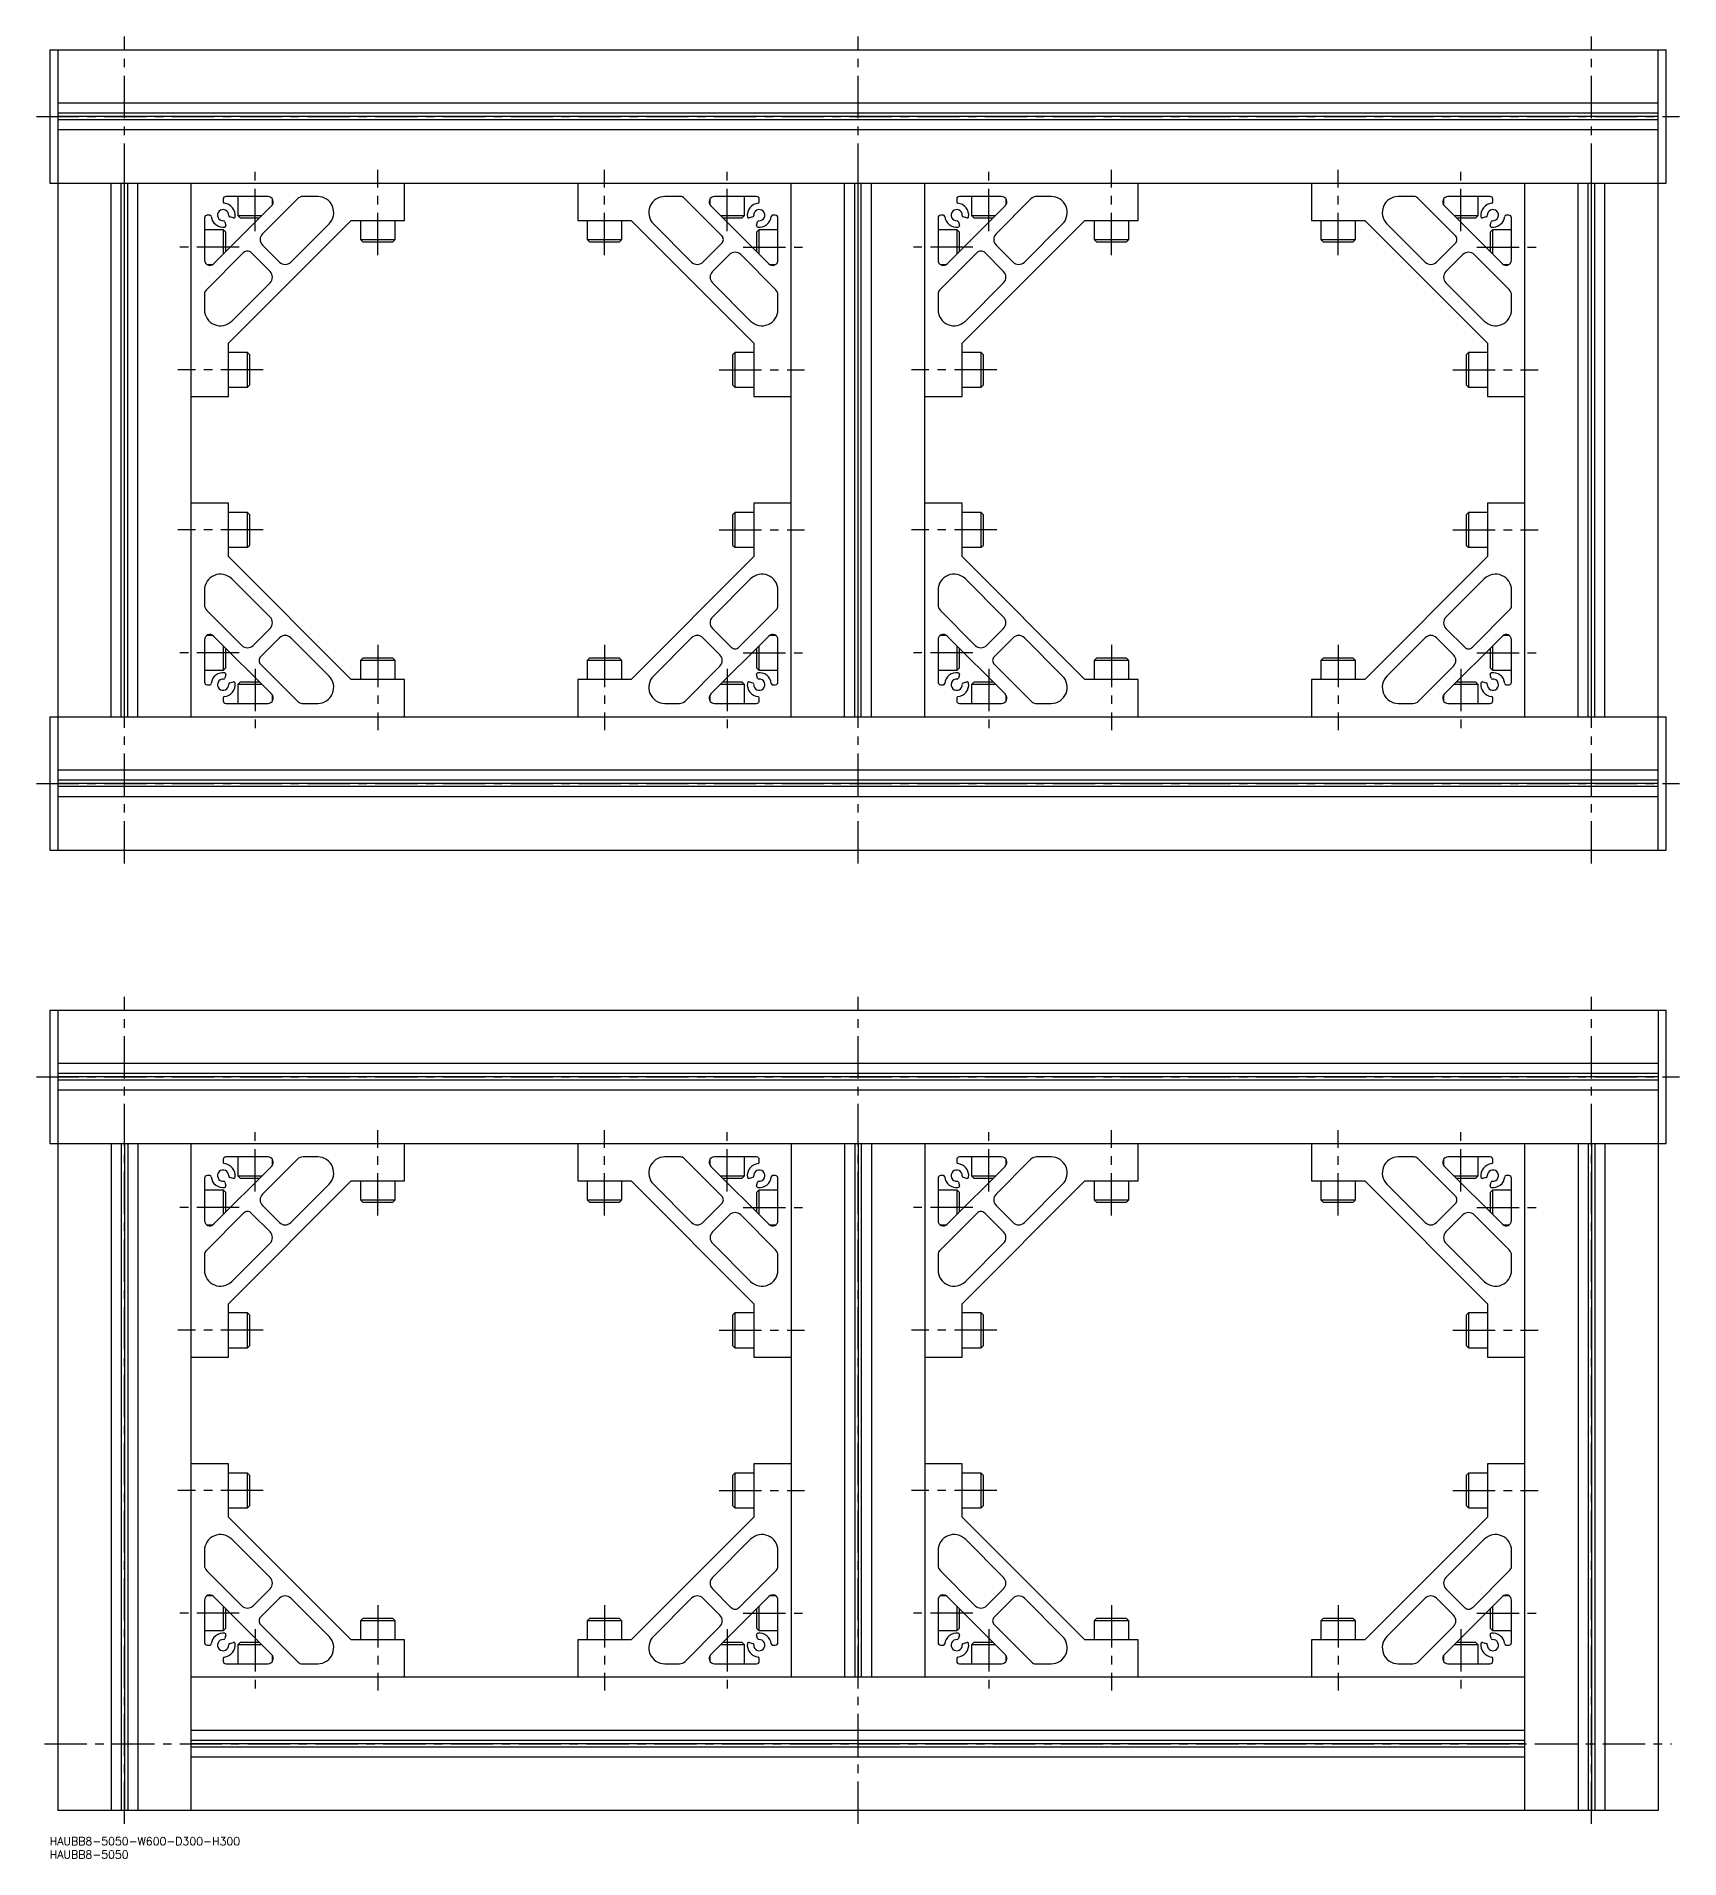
# Model space of a CAD drawing. Extents: x -5 to 1081, y -8 to 675.
# Drawn here: x -5 to 611, y -8 to 675 of the extents above; entities that cross this region are included whole.
import ezdxf

# ---------------------------------------------------------------- set-up
doc = ezdxf.new("R2010")
doc.units = 0
doc.header["$LTSCALE"] = 0.5
doc.linetypes.add('CENTER', pattern=[50.8, 31.75, -6.35, 6.35, -6.35])
for name, color, linetype in [('MSM_CENTER', 1, 'CENTER'), ('MSM_CONTINUOUS', 7, 'CONTINUOUS'), ('MSM_PART_NUMBER', 7, 'CONTINUOUS')]:
    doc.layers.add(name, color=color, linetype=linetype)
doc.styles.get("Standard").update_dxf_attribs({"font": 'txt.shx', "height": 3, "bigfont": 'bigfont.shx'})

# ---------------------------------------------------------------- blocks, each defined once
blk = doc.blocks.new('*U8')
at = {"layer": 'MSM_PART_NUMBER'}
blk.add_text('HAUBB8-5050-W600-D300-H300', height=3, dxfattribs=at).set_placement((0, -3))
blk = doc.blocks.new('*U9')
at = {"layer": 'MSM_PART_NUMBER'}
blk.add_text('HAUBB8-5050', height=3, dxfattribs=at).set_placement((0, -8))

msp = doc.modelspace()

# ---------------------------------------------------------------- linework, layer by layer
at = {"layer": 'MSM_CENTER'}
for p, q in [((28, 365), (28, 675)), ((303, 365), (303, 675)), ((578, 365), (578, 675)), ((-5, 645), (611, 645)), ((77, 602), (77, 625)), ((123, 593), (123, 625)), ((208, 593), (208, 625)), ((254, 602), (254, 625)), ((352, 602), (352, 625)), ((398, 593), (398, 625)), ((483, 593), (483, 625)), ((529, 602), (529, 625)), ((71, 596), (48, 596)), ((260, 596), (283, 596)), ((346, 596), (323, 596)), ((535, 596), (558, 596)), ((80, 550), (48, 550)), ((251, 550), (283, 550)), ((355, 550), (323, 550)), ((526, 550), (558, 550)), ((80, 490), (48, 490)), ((251, 490), (283, 490)), ((355, 490), (323, 490)), ((526, 490), (558, 490)), ((71, 444), (48, 444)), ((123, 447), (123, 415)), ((208, 447), (208, 415)), ((260, 444), (283, 444)), ((346, 444), (323, 444)), ((398, 447), (398, 415)), ((483, 447), (483, 415)), ((535, 444), (558, 444)), ((77, 438), (77, 415)), ((254, 438), (254, 415)), ((352, 438), (352, 415)), ((529, 438), (529, 415)), ((-5, 395), (611, 395)), ((28, 5), (28, 315)), ((303, 5), (303, 315)), ((578, 5), (578, 315)), ((-5, 285), (611, 285)), ((77, 242), (77, 265)), ((123, 233), (123, 265)), ((208, 233), (208, 265)), ((254, 242), (254, 265)), ((352, 242), (352, 265)), ((398, 233), (398, 265)), ((483, 233), (483, 265)), ((529, 242), (529, 265)), ((71, 236), (48, 236)), ((260, 236), (283, 236)), ((346, 236), (323, 236)), ((535, 236), (558, 236)), ((80, 190), (48, 190)), ((251, 190), (283, 190)), ((355, 190), (323, 190)), ((526, 190), (558, 190)), ((80, 130), (48, 130)), ((251, 130), (283, 130)), ((355, 130), (323, 130)), ((526, 130), (558, 130)), ((71, 84), (48, 84)), ((123, 87), (123, 55)), ((208, 87), (208, 55)), ((260, 84), (283, 84)), ((346, 84), (323, 84)), ((398, 87), (398, 55)), ((483, 87), (483, 55)), ((535, 84), (558, 84)), ((77, 78), (77, 55)), ((254, 78), (254, 55)), ((352, 78), (352, 55)), ((529, 78), (529, 55)), ((-2, 35), (608, 35))]:
    msp.add_line(p, q, dxfattribs=at)
at = {"layer": 'MSM_CONTINUOUS'}
for p, q in [((0, 670), (606, 670)), ((0, 670), (0, 620)), ((3, 670), (3, 370)), ((603, 370), (603, 670)), ((606, 620), (606, 670)), ((603, 650), (3, 650)), ((603, 646.21), (3, 646.21)), ((603, 645), (3, 645)), ((603, 643.79), (3, 643.79)), ((603, 640), (3, 640)), ((0, 620), (606, 620)), ((23, 420), (23, 620)), ((26.79, 420), (26.79, 620)), ((28, 420), (28, 620)), ((29.21, 420), (29.21, 620)), ((33, 420), (33, 620)), ((53, 420), (53, 620)), ((81.82, 615), (66, 615)), ((70.5, 615), (70.5, 607.87)), ((100.45, 615), (94.96, 615)), ((133, 606), (133, 620)), ((198, 620), (198, 606)), ((236.45, 615), (230.55, 615)), ((265, 615), (249.18, 615)), ((260.5, 607.87), (260.5, 615)), ((278, 420), (278, 620)), ((298, 420), (298, 620)), ((301.79, 420), (301.79, 620)), ((303, 420), (303, 620)), ((304.21, 420), (304.21, 620)), ((308, 420), (308, 620)), ((328, 420), (328, 620)), ((356.82, 615), (341, 615)), ((345.5, 615), (345.5, 607.87)), ((375.45, 615), (369.96, 615)), ((408, 606), (408, 620)), ((473, 620), (473, 606)), ((511.45, 615), (505.55, 615)), ((540, 615), (524.18, 615)), ((535.5, 607.87), (535.5, 615)), ((553, 420), (553, 620)), ((573, 420), (573, 620)), ((576.79, 420), (576.79, 620)), ((578, 420), (578, 620)), ((579.21, 420), (579.21, 620)), ((583, 420), (583, 620)), ((60.03, 608), (59, 608)), ((61.41, 589.76), (83.24, 611.59)), ((65, 614), (65, 612.97)), ((92.84, 614.12), (79.75, 601.03)), ((83.5, 611.91), (83.5, 614.09)), ((251.96, 600.32), (237.86, 614.41)), ((247.5, 614.09), (247.5, 611.91)), ((247.76, 611.59), (269.59, 589.76)), ((266, 612.97), (266, 614)), ((272, 608), (270.97, 608)), ((335.03, 608), (334, 608)), ((336.41, 589.76), (358.24, 611.59)), ((340, 614), (340, 612.97)), ((367.84, 614.12), (354.75, 601.03)), ((358.5, 611.91), (358.5, 614.09)), ((526.96, 600.32), (512.86, 614.41)), ((522.5, 614.09), (522.5, 611.91)), ((522.76, 611.59), (544.59, 589.76)), ((541, 612.97), (541, 614)), ((547, 608), (545.97, 608)), ((58, 607), (58, 591.18)), ((65.13, 602.5), (58, 602.5)), ((66, 601.63), (65.13, 602.5)), ((65.13, 593.48), (65.13, 602.5)), ((65.66, 605.54), (66.03, 604.17)), ((66, 594.35), (66, 601.63)), ((67, 559.99), (113.01, 606)), ((68.83, 606.97), (67.46, 607.34)), ((70.5, 607.87), (71.37, 607)), ((70.5, 607.87), (79.52, 607.87)), ((71.37, 607), (78.65, 607)), ((90.36, 590.42), (104.69, 604.76)), ((113.01, 606), (133, 606)), ((116.5, 606), (116.5, 598.87)), ((129.5, 598.87), (129.5, 606)), ((198, 606), (217.99, 606)), ((201.5, 606), (201.5, 598.87)), ((214.5, 598.87), (214.5, 606)), ((217.99, 606), (264, 559.99)), ((226.31, 604.76), (240.64, 590.42)), ((251.48, 607.87), (260.5, 607.87)), ((252.35, 607), (259.63, 607)), ((259.63, 607), (260.5, 607.87)), ((263.54, 607.34), (262.17, 606.97)), ((264.97, 604.17), (265.34, 605.54)), ((265.87, 602.5), (265, 601.63)), ((265, 601.63), (265, 594.35)), ((273, 602.5), (265.87, 602.5)), ((265.87, 602.5), (265.87, 593.48)), ((273, 591.18), (273, 607)), ((333, 607), (333, 591.18)), ((340.13, 602.5), (333, 602.5)), ((341, 601.63), (340.13, 602.5)), ((340.13, 593.48), (340.13, 602.5)), ((340.66, 605.54), (341.03, 604.17)), ((341, 594.35), (341, 601.63)), ((342, 559.99), (388.01, 606)), ((343.83, 606.97), (342.46, 607.34)), ((345.5, 607.87), (346.37, 607)), ((345.5, 607.87), (354.52, 607.87)), ((346.37, 607), (353.65, 607)), ((365.36, 590.42), (379.69, 604.76)), ((388.01, 606), (408, 606)), ((391.5, 606), (391.5, 598.87)), ((404.5, 598.87), (404.5, 606)), ((473, 606), (492.99, 606)), ((476.5, 606), (476.5, 598.87)), ((489.5, 598.87), (489.5, 606)), ((492.99, 606), (539, 559.99)), ((501.31, 604.76), (515.64, 590.42)), ((526.48, 607.87), (535.5, 607.87)), ((527.35, 607), (534.63, 607)), ((534.63, 607), (535.5, 607.87)), ((538.54, 607.34), (537.17, 606.97)), ((539.97, 604.17), (540.34, 605.54)), ((540.87, 602.5), (540, 601.63)), ((540, 601.63), (540, 594.35)), ((548, 602.5), (540.87, 602.5)), ((540.87, 602.5), (540.87, 593.48)), ((548, 591.18), (548, 607)), ((79.75, 596.79), (86.11, 590.42)), ((116.5, 598.87), (117.37, 598)), ((116.5, 598.87), (129.5, 598.87)), ((117.37, 598), (128.63, 598)), ((128.63, 598), (129.5, 598.87)), ((201.5, 598.87), (202.37, 598)), ((201.5, 598.87), (214.5, 598.87)), ((202.37, 598), (213.63, 598)), ((213.63, 598), (214.5, 598.87)), ((244.89, 590.42), (251.96, 597.49)), ((354.75, 596.79), (361.11, 590.42)), ((391.5, 598.87), (392.37, 598)), ((391.5, 598.87), (404.5, 598.87)), ((392.37, 598), (403.63, 598)), ((403.63, 598), (404.5, 598.87)), ((476.5, 598.87), (477.37, 598)), ((476.5, 598.87), (489.5, 598.87)), ((477.37, 598), (488.63, 598)), ((488.63, 598), (489.5, 598.87)), ((519.89, 590.42), (526.96, 597.49)), ((72.68, 593.96), (58.59, 579.86)), ((58.91, 589.5), (61.09, 589.5)), ((82.58, 586.89), (75.51, 593.96)), ((254.79, 593.25), (248.42, 586.89)), ((272.12, 580.16), (259.03, 593.25)), ((269.91, 589.5), (272.09, 589.5)), ((347.68, 593.96), (333.59, 579.86)), ((333.91, 589.5), (336.09, 589.5)), ((357.58, 586.89), (350.51, 593.96)), ((529.79, 593.25), (523.42, 586.89)), ((547.12, 580.16), (534.03, 593.25)), ((544.91, 589.5), (547.09, 589.5)), ((68.24, 568.31), (82.58, 582.64)), ((248.42, 582.64), (262.76, 568.31)), ((343.24, 568.31), (357.58, 582.64)), ((523.42, 582.64), (537.76, 568.31)), ((58, 578.45), (58, 572.55)), ((273, 572.55), (273, 578.04)), ((333, 578.45), (333, 572.55)), ((548, 572.55), (548, 578.04)), ((67, 540), (67, 559.99)), ((74.13, 556.5), (67, 556.5)), ((75, 555.63), (74.13, 556.5)), ((74.13, 543.5), (74.13, 556.5)), ((75, 544.37), (75, 555.63)), ((256.87, 556.5), (256, 555.63)), ((256, 555.63), (256, 544.37)), ((264, 556.5), (256.87, 556.5)), ((256.87, 556.5), (256.87, 543.5)), ((264, 559.99), (264, 540)), ((342, 540), (342, 559.99)), ((349.13, 556.5), (342, 556.5)), ((350, 555.63), (349.13, 556.5)), ((349.13, 543.5), (349.13, 556.5)), ((350, 544.37), (350, 555.63)), ((531.87, 556.5), (531, 555.63)), ((531, 555.63), (531, 544.37)), ((539, 556.5), (531.87, 556.5)), ((531.87, 556.5), (531.87, 543.5)), ((539, 559.99), (539, 540)), ((53, 540), (67, 540)), ((67, 543.5), (74.13, 543.5)), ((74.13, 543.5), (75, 544.37)), ((256, 544.37), (256.87, 543.5)), ((256.87, 543.5), (264, 543.5)), ((264, 540), (278, 540)), ((328, 540), (342, 540)), ((342, 543.5), (349.13, 543.5)), ((349.13, 543.5), (350, 544.37)), ((531, 544.37), (531.87, 543.5)), ((531.87, 543.5), (539, 543.5)), ((539, 540), (553, 540)), ((67, 500), (53, 500)), ((67, 480.01), (67, 500)), ((278, 500), (264, 500)), ((264, 500), (264, 480.01)), ((342, 500), (328, 500)), ((342, 480.01), (342, 500)), ((553, 500), (539, 500)), ((539, 500), (539, 480.01)), ((74.13, 496.5), (67, 496.5)), ((75, 495.63), (74.13, 496.5)), ((74.13, 483.5), (74.13, 496.5)), ((75, 484.37), (75, 495.63)), ((256.87, 496.5), (256, 495.63)), ((256, 495.63), (256, 484.37)), ((264, 496.5), (256.87, 496.5)), ((256.87, 496.5), (256.87, 483.5)), ((349.13, 496.5), (342, 496.5)), ((350, 495.63), (349.13, 496.5)), ((349.13, 483.5), (349.13, 496.5)), ((350, 484.37), (350, 495.63)), ((531.87, 496.5), (531, 495.63)), ((531, 495.63), (531, 484.37)), ((539, 496.5), (531.87, 496.5)), ((531.87, 496.5), (531.87, 483.5)), ((67, 483.5), (74.13, 483.5)), ((113.01, 434), (67, 480.01)), ((74.13, 483.5), (75, 484.37)), ((264, 480.01), (217.99, 434)), ((256, 484.37), (256.87, 483.5)), ((256.87, 483.5), (264, 483.5)), ((342, 483.5), (349.13, 483.5)), ((388.01, 434), (342, 480.01)), ((349.13, 483.5), (350, 484.37)), ((539, 480.01), (492.99, 434)), ((531, 484.37), (531.87, 483.5)), ((531.87, 483.5), (539, 483.5)), ((82.58, 457.36), (68.24, 471.69)), ((262.76, 471.69), (248.42, 457.36)), ((357.58, 457.36), (343.24, 471.69)), ((537.76, 471.69), (523.42, 457.36)), ((58, 467.45), (58, 461.96)), ((273, 461.55), (273, 467.45)), ((333, 467.45), (333, 461.96)), ((548, 461.55), (548, 467.45)), ((58.88, 459.84), (71.97, 446.75)), ((258.32, 446.04), (272.41, 460.14)), ((333.88, 459.84), (346.97, 446.75)), ((533.32, 446.04), (547.41, 460.14)), ((76.21, 446.75), (82.58, 453.11)), ((248.42, 453.11), (255.49, 446.04)), ((351.21, 446.75), (357.58, 453.11)), ((523.42, 453.11), (530.49, 446.04)), ((58, 448.82), (58, 433)), ((61.09, 450.5), (58.91, 450.5)), ((83.24, 428.41), (61.41, 450.24)), ((65.13, 437.5), (65.13, 446.52)), ((66, 438.37), (66, 445.65)), ((86.11, 449.58), (79.04, 442.51)), ((104.69, 435.24), (90.36, 449.58)), ((240.64, 449.58), (226.31, 435.24)), ((251.25, 443.21), (244.89, 449.58)), ((269.59, 450.24), (247.76, 428.41)), ((265, 445.65), (265, 438.37)), ((265.87, 446.52), (265.87, 437.5)), ((272.09, 450.5), (269.91, 450.5)), ((273, 433), (273, 448.82)), ((333, 448.82), (333, 433)), ((336.09, 450.5), (333.91, 450.5)), ((358.24, 428.41), (336.41, 450.24)), ((340.13, 437.5), (340.13, 446.52)), ((341, 438.37), (341, 445.65)), ((361.11, 449.58), (354.04, 442.51)), ((379.69, 435.24), (365.36, 449.58)), ((515.64, 449.58), (501.31, 435.24)), ((526.25, 443.21), (519.89, 449.58)), ((544.59, 450.24), (522.76, 428.41)), ((540, 445.65), (540, 438.37)), ((540.87, 446.52), (540.87, 437.5)), ((547.09, 450.5), (544.91, 450.5)), ((548, 433), (548, 448.82)), ((58, 437.5), (65.13, 437.5)), ((65.13, 437.5), (66, 438.37)), ((79.04, 439.68), (93.14, 425.59)), ((117.37, 442), (116.5, 441.13)), ((116.5, 441.13), (116.5, 434)), ((129.5, 441.13), (116.5, 441.13)), ((128.63, 442), (117.37, 442)), ((129.5, 441.13), (128.63, 442)), ((129.5, 434), (129.5, 441.13)), ((202.37, 442), (201.5, 441.13)), ((201.5, 441.13), (201.5, 434)), ((214.5, 441.13), (201.5, 441.13)), ((213.63, 442), (202.37, 442)), ((214.5, 441.13), (213.63, 442)), ((214.5, 434), (214.5, 441.13)), ((238.16, 425.88), (251.25, 438.97)), ((265, 438.37), (265.87, 437.5)), ((265.87, 437.5), (273, 437.5)), ((333, 437.5), (340.13, 437.5)), ((340.13, 437.5), (341, 438.37)), ((354.04, 439.68), (368.14, 425.59)), ((392.37, 442), (391.5, 441.13)), ((391.5, 441.13), (391.5, 434)), ((404.5, 441.13), (391.5, 441.13)), ((403.63, 442), (392.37, 442)), ((404.5, 441.13), (403.63, 442)), ((404.5, 434), (404.5, 441.13)), ((477.37, 442), (476.5, 441.13)), ((476.5, 441.13), (476.5, 434)), ((489.5, 441.13), (476.5, 441.13)), ((488.63, 442), (477.37, 442)), ((489.5, 441.13), (488.63, 442)), ((489.5, 434), (489.5, 441.13)), ((513.16, 425.88), (526.25, 438.97)), ((540, 438.37), (540.87, 437.5)), ((540.87, 437.5), (548, 437.5)), ((59, 432), (60.03, 432)), ((66.03, 435.83), (65.66, 434.46)), ((67.46, 432.66), (68.83, 433.03)), ((71.37, 433), (70.5, 432.13)), ((70.5, 432.13), (70.5, 425)), ((79.52, 432.13), (70.5, 432.13)), ((78.65, 433), (71.37, 433)), ((133, 434), (113.01, 434)), ((133, 420), (133, 434)), ((198, 434), (198, 420)), ((217.99, 434), (198, 434)), ((260.5, 432.13), (251.48, 432.13)), ((259.63, 433), (252.35, 433)), ((260.5, 432.13), (259.63, 433)), ((260.5, 425), (260.5, 432.13)), ((262.17, 433.03), (263.54, 432.66)), ((265.34, 434.46), (264.97, 435.83)), ((270.97, 432), (272, 432)), ((334, 432), (335.03, 432)), ((341.03, 435.83), (340.66, 434.46)), ((342.46, 432.66), (343.83, 433.03)), ((346.37, 433), (345.5, 432.13)), ((345.5, 432.13), (345.5, 425)), ((354.52, 432.13), (345.5, 432.13)), ((353.65, 433), (346.37, 433)), ((408, 434), (388.01, 434)), ((408, 420), (408, 434)), ((473, 434), (473, 420)), ((492.99, 434), (473, 434)), ((535.5, 432.13), (526.48, 432.13)), ((534.63, 433), (527.35, 433)), ((535.5, 432.13), (534.63, 433)), ((535.5, 425), (535.5, 432.13)), ((537.17, 433.03), (538.54, 432.66)), ((540.34, 434.46), (539.97, 435.83)), ((545.97, 432), (547, 432)), ((65, 427.03), (65, 426)), ((66, 425), (81.82, 425)), ((83.5, 425.91), (83.5, 428.09)), ((94.55, 425), (100.45, 425)), ((230.55, 425), (236.04, 425)), ((247.5, 428.09), (247.5, 425.91)), ((249.18, 425), (265, 425)), ((266, 426), (266, 427.03)), ((340, 427.03), (340, 426)), ((341, 425), (356.82, 425)), ((358.5, 425.91), (358.5, 428.09)), ((369.55, 425), (375.45, 425)), ((505.55, 425), (511.04, 425)), ((522.5, 428.09), (522.5, 425.91)), ((524.18, 425), (540, 425)), ((541, 426), (541, 427.03)), ((0, 420), (606, 420)), ((0, 420), (0, 370)), ((606, 370), (606, 420)), ((603, 400), (3, 400)), ((603, 396.21), (3, 396.21)), ((603, 395), (3, 395)), ((603, 393.79), (3, 393.79)), ((603, 390), (3, 390)), ((0, 370), (606, 370)), ((0, 310), (606, 310)), ((0, 310), (0, 260)), ((3, 310), (3, 10)), ((603, 310), (603, 10)), ((606, 260), (606, 310)), ((603, 290), (3, 290)), ((603, 286.21), (3, 286.21)), ((603, 285), (3, 285)), ((603, 283.79), (3, 283.79)), ((603, 280), (3, 280)), ((0, 260), (606, 260)), ((23, 260), (23, 10)), ((26.79, 260), (26.79, 10)), ((28, 260), (28, 10)), ((29.21, 260), (29.21, 10)), ((33, 260), (33, 10)), ((53, 10), (53, 260)), ((133, 246), (133, 260)), ((198, 260), (198, 246)), ((278, 260), (278, 60)), ((298, 260), (298, 60)), ((301.79, 260), (301.79, 60)), ((303, 260), (303, 60)), ((304.21, 260), (304.21, 60)), ((308, 260), (308, 60)), ((328, 260), (328, 60)), ((408, 246), (408, 260)), ((473, 260), (473, 246)), ((553, 10), (553, 260)), ((573, 260), (573, 10)), ((576.79, 260), (576.79, 10)), ((578, 260), (578, 10)), ((579.21, 260), (579.21, 10)), ((583, 260), (583, 10)), ((65, 254), (65, 252.97)), ((81.82, 255), (66, 255)), ((70.5, 255), (70.5, 247.87)), ((92.84, 254.12), (79.75, 241.03)), ((83.5, 251.91), (83.5, 254.09)), ((100.45, 255), (94.96, 255)), ((236.45, 255), (230.55, 255)), ((251.96, 240.32), (237.86, 254.41)), ((247.5, 254.09), (247.5, 251.91)), ((265, 255), (249.18, 255)), ((260.5, 247.87), (260.5, 255)), ((266, 252.97), (266, 254)), ((340, 254), (340, 252.97)), ((356.82, 255), (341, 255)), ((345.5, 255), (345.5, 247.87)), ((367.84, 254.12), (354.75, 241.03)), ((358.5, 251.91), (358.5, 254.09)), ((375.45, 255), (369.96, 255)), ((511.45, 255), (505.55, 255)), ((526.96, 240.32), (512.86, 254.41)), ((522.5, 254.09), (522.5, 251.91)), ((540, 255), (524.18, 255)), ((535.5, 247.87), (535.5, 255)), ((541, 252.97), (541, 254)), ((58, 247), (58, 231.18)), ((60.03, 248), (59, 248)), ((61.41, 229.76), (83.24, 251.59)), ((67, 199.99), (113.01, 246)), ((68.83, 246.97), (67.46, 247.34)), ((70.5, 247.87), (71.37, 247)), ((70.5, 247.87), (79.52, 247.87)), ((71.37, 247), (78.65, 247)), ((113.01, 246), (133, 246)), ((116.5, 246), (116.5, 238.87)), ((129.5, 238.87), (129.5, 246)), ((198, 246), (217.99, 246)), ((201.5, 246), (201.5, 238.87)), ((214.5, 238.87), (214.5, 246)), ((217.99, 246), (264, 199.99)), ((247.76, 251.59), (269.59, 229.76)), ((251.48, 247.87), (260.5, 247.87)), ((252.35, 247), (259.63, 247)), ((259.63, 247), (260.5, 247.87)), ((263.54, 247.34), (262.17, 246.97)), ((272, 248), (270.97, 248)), ((273, 231.18), (273, 247)), ((333, 247), (333, 231.18)), ((335.03, 248), (334, 248)), ((336.41, 229.76), (358.24, 251.59)), ((342, 199.99), (388.01, 246)), ((343.83, 246.97), (342.46, 247.34)), ((345.5, 247.87), (346.37, 247)), ((345.5, 247.87), (354.52, 247.87)), ((346.37, 247), (353.65, 247)), ((388.01, 246), (408, 246)), ((391.5, 246), (391.5, 238.87)), ((404.5, 238.87), (404.5, 246)), ((473, 246), (492.99, 246)), ((476.5, 246), (476.5, 238.87)), ((489.5, 238.87), (489.5, 246)), ((492.99, 246), (539, 199.99)), ((522.76, 251.59), (544.59, 229.76)), ((526.48, 247.87), (535.5, 247.87)), ((527.35, 247), (534.63, 247)), ((534.63, 247), (535.5, 247.87)), ((538.54, 247.34), (537.17, 246.97)), ((547, 248), (545.97, 248)), ((548, 231.18), (548, 247)), ((65.13, 242.5), (58, 242.5)), ((66, 241.63), (65.13, 242.5)), ((65.13, 233.48), (65.13, 242.5)), ((65.66, 245.54), (66.03, 244.17)), ((66, 234.35), (66, 241.63)), ((90.36, 230.42), (104.69, 244.76)), ((226.31, 244.76), (240.64, 230.42)), ((264.97, 244.17), (265.34, 245.54)), ((265.87, 242.5), (265, 241.63)), ((265, 241.63), (265, 234.35)), ((273, 242.5), (265.87, 242.5)), ((265.87, 242.5), (265.87, 233.48)), ((340.13, 242.5), (333, 242.5)), ((341, 241.63), (340.13, 242.5)), ((340.13, 233.48), (340.13, 242.5)), ((340.66, 245.54), (341.03, 244.17)), ((341, 234.35), (341, 241.63)), ((365.36, 230.42), (379.69, 244.76)), ((501.31, 244.76), (515.64, 230.42)), ((539.97, 244.17), (540.34, 245.54)), ((540.87, 242.5), (540, 241.63)), ((540, 241.63), (540, 234.35)), ((548, 242.5), (540.87, 242.5)), ((540.87, 242.5), (540.87, 233.48)), ((72.68, 233.96), (58.59, 219.86)), ((82.58, 226.89), (75.51, 233.96)), ((79.75, 236.79), (86.11, 230.42)), ((116.5, 238.87), (117.37, 238)), ((116.5, 238.87), (129.5, 238.87)), ((117.37, 238), (128.63, 238)), ((128.63, 238), (129.5, 238.87)), ((201.5, 238.87), (202.37, 238)), ((201.5, 238.87), (214.5, 238.87)), ((202.37, 238), (213.63, 238)), ((213.63, 238), (214.5, 238.87)), ((244.89, 230.42), (251.96, 237.49)), ((254.79, 233.25), (248.42, 226.89)), ((272.12, 220.16), (259.03, 233.25)), ((347.68, 233.96), (333.59, 219.86)), ((357.58, 226.89), (350.51, 233.96)), ((354.75, 236.79), (361.11, 230.42)), ((391.5, 238.87), (392.37, 238)), ((391.5, 238.87), (404.5, 238.87)), ((392.37, 238), (403.63, 238)), ((403.63, 238), (404.5, 238.87)), ((476.5, 238.87), (477.37, 238)), ((476.5, 238.87), (489.5, 238.87)), ((477.37, 238), (488.63, 238)), ((488.63, 238), (489.5, 238.87)), ((519.89, 230.42), (526.96, 237.49)), ((529.79, 233.25), (523.42, 226.89)), ((547.12, 220.16), (534.03, 233.25)), ((58.91, 229.5), (61.09, 229.5)), ((269.91, 229.5), (272.09, 229.5)), ((333.91, 229.5), (336.09, 229.5)), ((544.91, 229.5), (547.09, 229.5)), ((68.24, 208.31), (82.58, 222.64)), ((248.42, 222.64), (262.76, 208.31)), ((343.24, 208.31), (357.58, 222.64)), ((523.42, 222.64), (537.76, 208.31)), ((58, 218.45), (58, 212.55)), ((273, 212.55), (273, 218.04)), ((333, 218.45), (333, 212.55)), ((548, 212.55), (548, 218.04)), ((67, 180), (67, 199.99)), ((264, 199.99), (264, 180)), ((342, 180), (342, 199.99)), ((539, 199.99), (539, 180)), ((74.13, 196.5), (67, 196.5)), ((75, 195.63), (74.13, 196.5)), ((74.13, 183.5), (74.13, 196.5)), ((75, 184.37), (75, 195.63)), ((256.87, 196.5), (256, 195.63)), ((256, 195.63), (256, 184.37)), ((264, 196.5), (256.87, 196.5)), ((256.87, 196.5), (256.87, 183.5)), ((349.13, 196.5), (342, 196.5)), ((350, 195.63), (349.13, 196.5)), ((349.13, 183.5), (349.13, 196.5)), ((350, 184.37), (350, 195.63)), ((531.87, 196.5), (531, 195.63)), ((531, 195.63), (531, 184.37)), ((539, 196.5), (531.87, 196.5)), ((531.87, 196.5), (531.87, 183.5)), ((53, 180), (67, 180)), ((67, 183.5), (74.13, 183.5)), ((74.13, 183.5), (75, 184.37)), ((256, 184.37), (256.87, 183.5)), ((256.87, 183.5), (264, 183.5)), ((264, 180), (278, 180)), ((328, 180), (342, 180)), ((342, 183.5), (349.13, 183.5)), ((349.13, 183.5), (350, 184.37)), ((531, 184.37), (531.87, 183.5)), ((531.87, 183.5), (539, 183.5)), ((539, 180), (553, 180)), ((67, 140), (53, 140)), ((67, 120.01), (67, 140)), ((278, 140), (264, 140)), ((264, 140), (264, 120.01)), ((342, 140), (328, 140)), ((342, 120.01), (342, 140)), ((553, 140), (539, 140)), ((539, 140), (539, 120.01)), ((74.13, 136.5), (67, 136.5)), ((75, 135.63), (74.13, 136.5)), ((74.13, 123.5), (74.13, 136.5)), ((75, 124.37), (75, 135.63)), ((256.87, 136.5), (256, 135.63)), ((256, 135.63), (256, 124.37)), ((264, 136.5), (256.87, 136.5)), ((256.87, 136.5), (256.87, 123.5)), ((349.13, 136.5), (342, 136.5)), ((350, 135.63), (349.13, 136.5)), ((349.13, 123.5), (349.13, 136.5)), ((350, 124.37), (350, 135.63)), ((531.87, 136.5), (531, 135.63)), ((531, 135.63), (531, 124.37)), ((539, 136.5), (531.87, 136.5)), ((531.87, 136.5), (531.87, 123.5)), ((67, 123.5), (74.13, 123.5)), ((74.13, 123.5), (75, 124.37)), ((256, 124.37), (256.87, 123.5)), ((256.87, 123.5), (264, 123.5)), ((342, 123.5), (349.13, 123.5)), ((349.13, 123.5), (350, 124.37)), ((531, 124.37), (531.87, 123.5)), ((531.87, 123.5), (539, 123.5)), ((113.01, 74), (67, 120.01)), ((264, 120.01), (217.99, 74)), ((388.01, 74), (342, 120.01)), ((539, 120.01), (492.99, 74)), ((82.58, 97.36), (68.24, 111.69)), ((262.76, 111.69), (248.42, 97.36)), ((357.58, 97.36), (343.24, 111.69)), ((537.76, 111.69), (523.42, 97.36)), ((58, 107.45), (58, 101.96)), ((273, 101.55), (273, 107.45)), ((333, 107.45), (333, 101.96)), ((548, 101.55), (548, 107.45)), ((58.88, 99.84), (71.97, 86.75)), ((258.32, 86.04), (272.41, 100.14)), ((333.88, 99.84), (346.97, 86.75)), ((533.32, 86.04), (547.41, 100.14)), ((58, 88.82), (58, 73)), ((61.09, 90.5), (58.91, 90.5)), ((83.24, 68.41), (61.41, 90.24)), ((76.21, 86.75), (82.58, 93.11)), ((86.11, 89.58), (79.04, 82.51)), ((104.69, 75.24), (90.36, 89.58)), ((240.64, 89.58), (226.31, 75.24)), ((251.25, 83.21), (244.89, 89.58)), ((269.59, 90.24), (247.76, 68.41)), ((248.42, 93.11), (255.49, 86.04)), ((272.09, 90.5), (269.91, 90.5)), ((273, 73), (273, 88.82)), ((333, 88.82), (333, 73)), ((336.09, 90.5), (333.91, 90.5)), ((358.24, 68.41), (336.41, 90.24)), ((351.21, 86.75), (357.58, 93.11)), ((361.11, 89.58), (354.04, 82.51)), ((379.69, 75.24), (365.36, 89.58)), ((515.64, 89.58), (501.31, 75.24)), ((526.25, 83.21), (519.89, 89.58)), ((544.59, 90.24), (522.76, 68.41)), ((523.42, 93.11), (530.49, 86.04)), ((547.09, 90.5), (544.91, 90.5)), ((548, 73), (548, 88.82)), ((65.13, 77.5), (65.13, 86.52)), ((66, 78.37), (66, 85.65)), ((117.37, 82), (116.5, 81.13)), ((128.63, 82), (117.37, 82)), ((129.5, 81.13), (128.63, 82)), ((202.37, 82), (201.5, 81.13)), ((213.63, 82), (202.37, 82)), ((214.5, 81.13), (213.63, 82)), ((265, 85.65), (265, 78.37)), ((265.87, 86.52), (265.87, 77.5)), ((340.13, 77.5), (340.13, 86.52)), ((341, 78.37), (341, 85.65)), ((392.37, 82), (391.5, 81.13)), ((403.63, 82), (392.37, 82)), ((404.5, 81.13), (403.63, 82)), ((477.37, 82), (476.5, 81.13)), ((488.63, 82), (477.37, 82)), ((489.5, 81.13), (488.63, 82)), ((540, 85.65), (540, 78.37)), ((540.87, 86.52), (540.87, 77.5)), ((58, 77.5), (65.13, 77.5)), ((65.13, 77.5), (66, 78.37)), ((66.03, 75.83), (65.66, 74.46)), ((79.04, 79.68), (93.14, 65.59)), ((116.5, 81.13), (116.5, 74)), ((129.5, 81.13), (116.5, 81.13)), ((129.5, 74), (129.5, 81.13)), ((201.5, 81.13), (201.5, 74)), ((214.5, 81.13), (201.5, 81.13)), ((214.5, 74), (214.5, 81.13)), ((238.16, 65.88), (251.25, 78.97)), ((265.34, 74.46), (264.97, 75.83)), ((265, 78.37), (265.87, 77.5)), ((265.87, 77.5), (273, 77.5)), ((333, 77.5), (340.13, 77.5)), ((340.13, 77.5), (341, 78.37)), ((341.03, 75.83), (340.66, 74.46)), ((354.04, 79.68), (368.14, 65.59)), ((391.5, 81.13), (391.5, 74)), ((404.5, 81.13), (391.5, 81.13)), ((404.5, 74), (404.5, 81.13)), ((476.5, 81.13), (476.5, 74)), ((489.5, 81.13), (476.5, 81.13)), ((489.5, 74), (489.5, 81.13)), ((513.16, 65.88), (526.25, 78.97)), ((540.34, 74.46), (539.97, 75.83)), ((540, 78.37), (540.87, 77.5)), ((540.87, 77.5), (548, 77.5)), ((59, 72), (60.03, 72)), ((67.46, 72.66), (68.83, 73.03)), ((71.37, 73), (70.5, 72.13)), ((70.5, 72.13), (70.5, 65)), ((79.52, 72.13), (70.5, 72.13)), ((78.65, 73), (71.37, 73)), ((133, 74), (113.01, 74)), ((133, 60), (133, 74)), ((198, 74), (198, 60)), ((217.99, 74), (198, 74)), ((260.5, 72.13), (251.48, 72.13)), ((259.63, 73), (252.35, 73)), ((260.5, 72.13), (259.63, 73)), ((260.5, 65), (260.5, 72.13)), ((262.17, 73.03), (263.54, 72.66)), ((270.97, 72), (272, 72)), ((334, 72), (335.03, 72)), ((342.46, 72.66), (343.83, 73.03)), ((346.37, 73), (345.5, 72.13)), ((345.5, 72.13), (345.5, 65)), ((354.52, 72.13), (345.5, 72.13)), ((353.65, 73), (346.37, 73)), ((408, 74), (388.01, 74)), ((408, 60), (408, 74)), ((473, 74), (473, 60)), ((492.99, 74), (473, 74)), ((535.5, 72.13), (526.48, 72.13)), ((534.63, 73), (527.35, 73)), ((535.5, 72.13), (534.63, 73)), ((535.5, 65), (535.5, 72.13)), ((537.17, 73.03), (538.54, 72.66)), ((545.97, 72), (547, 72)), ((65, 67.03), (65, 66)), ((66, 65), (81.82, 65)), ((83.5, 65.91), (83.5, 68.09)), ((94.55, 65), (100.45, 65)), ((230.55, 65), (236.04, 65)), ((247.5, 68.09), (247.5, 65.91)), ((249.18, 65), (265, 65)), ((266, 66), (266, 67.03)), ((340, 67.03), (340, 66)), ((341, 65), (356.82, 65)), ((358.5, 65.91), (358.5, 68.09)), ((369.55, 65), (375.45, 65)), ((505.55, 65), (511.04, 65)), ((522.5, 68.09), (522.5, 65.91)), ((524.18, 65), (540, 65)), ((541, 66), (541, 67.03)), ((553, 60), (53, 60)), ((553, 40), (53, 40)), ((553, 36.21), (53, 36.21)), ((553, 35), (53, 35)), ((553, 33.79), (53, 33.79)), ((553, 30), (53, 30)), ((603, 10), (3, 10))]:
    msp.add_line(p, q, dxfattribs=at)
for centre, radius, start, end in [((66, 614), 1, 90, 180), ((81.82, 613), 2, 315, 90), ((94.96, 612), 3, 90, 135), ((100.45, 609), 6, 315, 90), ((230.55, 609), 6, 90, 225), ((236.45, 613), 2, 45, 90), ((249.18, 613), 2, 90, 225), ((265, 614), 1, 0, 90), ((341, 614), 1, 90, 180), ((356.82, 613), 2, 315, 90), ((369.96, 612), 3, 90, 135), ((375.45, 609), 6, 315, 90), ((505.55, 609), 6, 90, 225), ((511.45, 613), 2, 45, 90), ((524.18, 613), 2, 90, 225), ((540, 614), 1, 0, 90), ((59, 607), 1, 90, 180), ((60.03, 607.5), 0.5, 5.73917, 90), ((65, 608), 2.1, 356.08695, 273.91305), ((65.5, 612.97), 0.5, 180, 264.2608), ((65, 608), 4.5, 352.18101, 84.26083), ((266, 608), 4.5, 95.73917, 187.8202), ((266, 608), 2.1, 266.08695, 183.91305), ((265.5, 612.97), 0.5, 275.73917, 0), ((270.97, 607.5), 0.5, 90, 174.2608), ((272, 607), 1, 0, 90), ((334, 607), 1, 90, 180), ((335.03, 607.5), 0.5, 5.73917, 90), ((340, 608), 2.1, 356.08695, 273.91305), ((340.5, 612.97), 0.5, 180, 264.2608), ((340, 608), 4.5, 352.18101, 84.26083), ((541, 608), 4.5, 95.73917, 187.8202), ((541, 608), 2.1, 266.08695, 183.91305), ((540.5, 612.97), 0.5, 275.73917, 0), ((545.97, 607.5), 0.5, 90, 174.2608), ((547, 607), 1, 0, 90), ((65, 608), 4.5, 185.73917, 277.8202), ((65.18, 605.41), 0.5, 15.00168, 93.91305), ((65.54, 604.04), 0.5, 277.82023, 15.00168), ((67.59, 607.82), 0.5, 176.08693, 255.00168), ((68.96, 607.46), 0.5, 255.00168, 352.18101), ((262.04, 607.46), 0.5, 187.82023, 285.00168), ((263.41, 607.82), 0.5, 285.00168, 3.91305), ((265.46, 604.04), 0.5, 165.00168, 262.18101), ((265.82, 605.41), 0.5, 86.08693, 165.00168), ((266, 608), 4.5, 262.18101, 354.26083), ((340, 608), 4.5, 185.73917, 277.8202), ((340.18, 605.41), 0.5, 15.00168, 93.91305), ((340.54, 604.04), 0.5, 277.82023, 15.00168), ((342.59, 607.82), 0.5, 176.08693, 255.00168), ((343.96, 607.46), 0.5, 255.00168, 352.18101), ((537.04, 607.46), 0.5, 187.82023, 285.00168), ((538.41, 607.82), 0.5, 285.00168, 3.91305), ((540.46, 604.04), 0.5, 165.00168, 262.18101), ((540.82, 605.41), 0.5, 86.08693, 165.00168), ((541, 608), 4.5, 262.18101, 354.26083), ((74.09, 592.54), 2, 44.99972, 135), ((81.87, 598.91), 3, 135, 224.99972), ((250.54, 598.91), 2, 314.99972, 45), ((349.09, 592.54), 2, 44.99972, 135), ((356.87, 598.91), 3, 135, 224.99972), ((525.54, 598.91), 2, 314.99972, 45), ((60, 591.18), 2, 180, 315), ((88.24, 592.54), 3, 224.99972, 315), ((242.76, 592.54), 3, 225, 314.99972), ((256.91, 591.13), 3, 45, 134.99972), ((271, 591.18), 2, 225, 0), ((335, 591.18), 2, 180, 315), ((363.24, 592.54), 3, 224.99972, 315), ((517.76, 592.54), 3, 225, 314.99972), ((531.91, 591.13), 3, 45, 134.99972), ((546, 591.18), 2, 225, 0), ((80.46, 584.76), 3, 315, 44.99972), ((250.54, 584.76), 3, 134.99972, 225), ((355.46, 584.76), 3, 315, 44.99972), ((525.54, 584.76), 3, 134.99972, 225), ((60, 578.45), 2, 135, 180), ((270, 578.04), 3, 0, 45), ((335, 578.45), 2, 135, 180), ((545, 578.04), 3, 0, 45), ((64, 572.55), 6, 180, 315), ((267, 572.55), 6, 225, 0), ((339, 572.55), 6, 180, 315), ((542, 572.55), 6, 225, 0), ((64, 467.45), 6, 45, 180), ((267, 467.45), 6, 360, 135), ((339, 467.45), 6, 45, 180), ((542, 467.45), 6, 360, 135), ((61, 461.96), 3, 180, 225), ((271, 461.55), 2, 315, 0), ((336, 461.96), 3, 180, 225), ((546, 461.55), 2, 315, 0), ((60, 448.82), 2, 45, 180), ((80.46, 455.24), 3, 314.99972, 45), ((250.54, 455.24), 3, 135, 224.99972), ((271, 448.82), 2, 0, 135), ((335, 448.82), 2, 45, 180), ((355.46, 455.24), 3, 314.99972, 45), ((525.54, 455.24), 3, 135, 224.99972), ((546, 448.82), 2, 0, 135), ((74.09, 448.87), 3, 225, 314.99972), ((88.24, 447.46), 3, 45, 134.99972), ((242.76, 447.46), 3, 44.99972, 135), ((256.91, 447.46), 2, 224.99972, 315), ((349.09, 448.87), 3, 225, 314.99972), ((363.24, 447.46), 3, 45, 134.99972), ((517.76, 447.46), 3, 44.99972, 135), ((531.91, 447.46), 2, 224.99972, 315), ((80.46, 441.09), 2, 134.99972, 225), ((249.13, 441.09), 3, 315, 44.99972), ((355.46, 441.09), 2, 134.99972, 225), ((524.13, 441.09), 3, 315, 44.99972), ((59, 433), 1, 180, 270), ((60.03, 432.5), 0.5, 270, 354.2608), ((65, 432), 4.5, 82.18101, 174.26083), ((65, 432), 2.1, 86.08695, 3.91305), ((65.18, 434.59), 0.5, 266.08693, 345.00168), ((65, 432), 4.5, 275.73917, 7.8202), ((65.54, 435.96), 0.5, 345.00168, 82.18101), ((67.59, 432.18), 0.5, 105.00168, 183.91305), ((68.96, 432.54), 0.5, 7.82023, 105.00168), ((100.45, 431), 6, 270, 45), ((230.55, 431), 6, 135, 270), ((266, 432), 4.5, 172.18101, 264.26083), ((262.04, 432.54), 0.5, 75.00168, 172.18101), ((263.41, 432.18), 0.5, 356.08693, 75.00168), ((266, 432), 2.1, 176.08695, 93.91305), ((265.46, 435.96), 0.5, 97.82023, 195.00168), ((265.82, 434.59), 0.5, 195.00168, 273.91305), ((266, 432), 4.5, 5.73917, 97.8202), ((270.97, 432.5), 0.5, 185.73917, 270), ((272, 433), 1, 270, 0), ((334, 433), 1, 180, 270), ((335.03, 432.5), 0.5, 270, 354.2608), ((340, 432), 4.5, 82.18101, 174.26083), ((340, 432), 2.1, 86.08695, 3.91305), ((340.18, 434.59), 0.5, 266.08693, 345.00168), ((340, 432), 4.5, 275.73917, 7.8202), ((340.54, 435.96), 0.5, 345.00168, 82.18101), ((342.59, 432.18), 0.5, 105.00168, 183.91305), ((343.96, 432.54), 0.5, 7.82023, 105.00168), ((375.45, 431), 6, 270, 45), ((505.55, 431), 6, 135, 270), ((541, 432), 4.5, 172.18101, 264.26083), ((537.04, 432.54), 0.5, 75.00168, 172.18101), ((538.41, 432.18), 0.5, 356.08693, 75.00168), ((541, 432), 2.1, 176.08695, 93.91305), ((540.46, 435.96), 0.5, 97.82023, 195.00168), ((540.82, 434.59), 0.5, 195.00168, 273.91305), ((541, 432), 4.5, 5.73917, 97.8202), ((545.97, 432.5), 0.5, 185.73917, 270), ((547, 433), 1, 270, 0), ((65.5, 427.03), 0.5, 95.73917, 180), ((66, 426), 1, 180, 270), ((81.82, 427), 2, 270, 45), ((94.55, 427), 2, 225, 270), ((236.04, 428), 3, 270, 315), ((249.18, 427), 2, 135, 270), ((265, 426), 1, 270, 0), ((265.5, 427.03), 0.5, 0, 84.2608), ((340.5, 427.03), 0.5, 95.73917, 180), ((341, 426), 1, 180, 270), ((356.82, 427), 2, 270, 45), ((369.55, 427), 2, 225, 270), ((511.04, 428), 3, 270, 315), ((524.18, 427), 2, 135, 270), ((540, 426), 1, 270, 0), ((540.5, 427.03), 0.5, 0, 84.2608), ((66, 254), 1, 90, 180), ((65.5, 252.97), 0.5, 180, 264.2608), ((81.82, 253), 2, 315, 90), ((94.96, 252), 3, 90, 135), ((100.45, 249), 6, 315, 90), ((230.55, 249), 6, 90, 225), ((236.45, 253), 2, 45, 90), ((249.18, 253), 2, 90, 225), ((265, 254), 1, 0, 90), ((265.5, 252.97), 0.5, 275.73917, 0), ((341, 254), 1, 90, 180), ((340.5, 252.97), 0.5, 180, 264.2608), ((356.82, 253), 2, 315, 90), ((369.96, 252), 3, 90, 135), ((375.45, 249), 6, 315, 90), ((505.55, 249), 6, 90, 225), ((511.45, 253), 2, 45, 90), ((524.18, 253), 2, 90, 225), ((540, 254), 1, 0, 90), ((540.5, 252.97), 0.5, 275.73917, 0), ((59, 247), 1, 90, 180), ((60.03, 247.5), 0.5, 5.73917, 90), ((65, 248), 4.5, 185.73917, 277.8202), ((65, 248), 2.1, 356.08695, 273.91305), ((65.18, 245.41), 0.5, 15.00168, 93.91305), ((65, 248), 4.5, 352.18101, 84.26083), ((67.59, 247.82), 0.5, 176.08693, 255.00168), ((68.96, 247.46), 0.5, 255.00168, 352.18101), ((266, 248), 4.5, 95.73917, 187.8202), ((262.04, 247.46), 0.5, 187.82023, 285.00168), ((263.41, 247.82), 0.5, 285.00168, 3.91305), ((266, 248), 2.1, 266.08695, 183.91305), ((265.82, 245.41), 0.5, 86.08693, 165.00168), ((266, 248), 4.5, 262.18101, 354.26083), ((270.97, 247.5), 0.5, 90, 174.2608), ((272, 247), 1, 0, 90), ((334, 247), 1, 90, 180), ((335.03, 247.5), 0.5, 5.73917, 90), ((340, 248), 4.5, 185.73917, 277.8202), ((340, 248), 2.1, 356.08695, 273.91305), ((340.18, 245.41), 0.5, 15.00168, 93.91305), ((340, 248), 4.5, 352.18101, 84.26083), ((342.59, 247.82), 0.5, 176.08693, 255.00168), ((343.96, 247.46), 0.5, 255.00168, 352.18101), ((541, 248), 4.5, 95.73917, 187.8202), ((537.04, 247.46), 0.5, 187.82023, 285.00168), ((538.41, 247.82), 0.5, 285.00168, 3.91305), ((541, 248), 2.1, 266.08695, 183.91305), ((540.82, 245.41), 0.5, 86.08693, 165.00168), ((541, 248), 4.5, 262.18101, 354.26083), ((545.97, 247.5), 0.5, 90, 174.2608), ((547, 247), 1, 0, 90), ((65.54, 244.04), 0.5, 277.82023, 15.00168), ((81.87, 238.91), 3, 135, 224.99972), ((250.54, 238.91), 2, 314.99972, 45), ((265.46, 244.04), 0.5, 165.00168, 262.18101), ((340.54, 244.04), 0.5, 277.82023, 15.00168), ((356.87, 238.91), 3, 135, 224.99972), ((525.54, 238.91), 2, 314.99972, 45), ((540.46, 244.04), 0.5, 165.00168, 262.18101), ((74.09, 232.54), 2, 44.99972, 135), ((256.91, 231.13), 3, 45, 134.99972), ((349.09, 232.54), 2, 44.99972, 135), ((531.91, 231.13), 3, 45, 134.99972), ((60, 231.18), 2, 180, 315), ((80.46, 224.76), 3, 315, 44.99972), ((88.24, 232.54), 3, 224.99972, 315), ((242.76, 232.54), 3, 225, 314.99972), ((250.54, 224.76), 3, 134.99972, 225), ((271, 231.18), 2, 225, 0), ((335, 231.18), 2, 180, 315), ((355.46, 224.76), 3, 315, 44.99972), ((363.24, 232.54), 3, 224.99972, 315), ((517.76, 232.54), 3, 225, 314.99972), ((525.54, 224.76), 3, 134.99972, 225), ((546, 231.18), 2, 225, 0), ((60, 218.45), 2, 135, 180), ((270, 218.04), 3, 0, 45), ((335, 218.45), 2, 135, 180), ((545, 218.04), 3, 0, 45), ((64, 212.55), 6, 180, 315), ((267, 212.55), 6, 225, 0), ((339, 212.55), 6, 180, 315), ((542, 212.55), 6, 225, 0), ((64, 107.45), 6, 45, 180), ((267, 107.45), 6, 360, 135), ((339, 107.45), 6, 45, 180), ((542, 107.45), 6, 360, 135), ((61, 101.96), 3, 180, 225), ((80.46, 95.24), 3, 314.99972, 45), ((250.54, 95.24), 3, 135, 224.99972), ((271, 101.55), 2, 315, 0), ((336, 101.96), 3, 180, 225), ((355.46, 95.24), 3, 314.99972, 45), ((525.54, 95.24), 3, 135, 224.99972), ((546, 101.55), 2, 315, 0), ((60, 88.82), 2, 45, 180), ((88.24, 87.46), 3, 45, 134.99972), ((242.76, 87.46), 3, 44.99972, 135), ((271, 88.82), 2, 0, 135), ((335, 88.82), 2, 45, 180), ((363.24, 87.46), 3, 45, 134.99972), ((517.76, 87.46), 3, 44.99972, 135), ((546, 88.82), 2, 0, 135), ((74.09, 88.87), 3, 225, 314.99972), ((80.46, 81.09), 2, 134.99972, 225), ((249.13, 81.09), 3, 315, 44.99972), ((256.91, 87.46), 2, 224.99972, 315), ((349.09, 88.87), 3, 225, 314.99972), ((355.46, 81.09), 2, 134.99972, 225), ((524.13, 81.09), 3, 315, 44.99972), ((531.91, 87.46), 2, 224.99972, 315), ((65, 72), 4.5, 82.18101, 174.26083), ((65.54, 75.96), 0.5, 345.00168, 82.18101), ((100.45, 71), 6, 270, 45), ((230.55, 71), 6, 135, 270), ((265.46, 75.96), 0.5, 97.82023, 195.00168), ((266, 72), 4.5, 5.73917, 97.8202), ((340, 72), 4.5, 82.18101, 174.26083), ((340.54, 75.96), 0.5, 345.00168, 82.18101), ((375.45, 71), 6, 270, 45), ((505.55, 71), 6, 135, 270), ((540.46, 75.96), 0.5, 97.82023, 195.00168), ((541, 72), 4.5, 5.73917, 97.8202), ((59, 73), 1, 180, 270), ((60.03, 72.5), 0.5, 270, 354.2608), ((65, 72), 2.1, 86.08695, 3.91305), ((65.18, 74.59), 0.5, 266.08693, 345.00168), ((65, 72), 4.5, 275.73917, 7.8202), ((67.59, 72.18), 0.5, 105.00168, 183.91305), ((68.96, 72.54), 0.5, 7.82023, 105.00168), ((81.82, 67), 2, 270, 45), ((249.18, 67), 2, 135, 270), ((266, 72), 4.5, 172.18101, 264.26083), ((262.04, 72.54), 0.5, 75.00168, 172.18101), ((263.41, 72.18), 0.5, 356.08693, 75.00168), ((266, 72), 2.1, 176.08695, 93.91305), ((265.82, 74.59), 0.5, 195.00168, 273.91305), ((270.97, 72.5), 0.5, 185.73917, 270), ((272, 73), 1, 270, 0), ((334, 73), 1, 180, 270), ((335.03, 72.5), 0.5, 270, 354.2608), ((340, 72), 2.1, 86.08695, 3.91305), ((340.18, 74.59), 0.5, 266.08693, 345.00168), ((340, 72), 4.5, 275.73917, 7.8202), ((342.59, 72.18), 0.5, 105.00168, 183.91305), ((343.96, 72.54), 0.5, 7.82023, 105.00168), ((356.82, 67), 2, 270, 45), ((524.18, 67), 2, 135, 270), ((541, 72), 4.5, 172.18101, 264.26083), ((537.04, 72.54), 0.5, 75.00168, 172.18101), ((538.41, 72.18), 0.5, 356.08693, 75.00168), ((541, 72), 2.1, 176.08695, 93.91305), ((540.82, 74.59), 0.5, 195.00168, 273.91305), ((545.97, 72.5), 0.5, 185.73917, 270), ((547, 73), 1, 270, 0), ((65.5, 67.03), 0.5, 95.73917, 180), ((66, 66), 1, 180, 270), ((94.55, 67), 2, 225, 270), ((236.04, 68), 3, 270, 315), ((265, 66), 1, 270, 0), ((265.5, 67.03), 0.5, 0, 84.2608), ((340.5, 67.03), 0.5, 95.73917, 180), ((341, 66), 1, 180, 270), ((369.55, 67), 2, 225, 270), ((511.04, 68), 3, 270, 315), ((540, 66), 1, 270, 0), ((540.5, 67.03), 0.5, 0, 84.2608)]:
    msp.add_arc(centre, radius, start, end, dxfattribs=at)

# ---------------------------------------------------------------- block references
for name in ['*U8', '*U9']:
    msp.add_blockref(name, (0, 0), dxfattribs=at)

doc.saveas('drawing.dxf')
